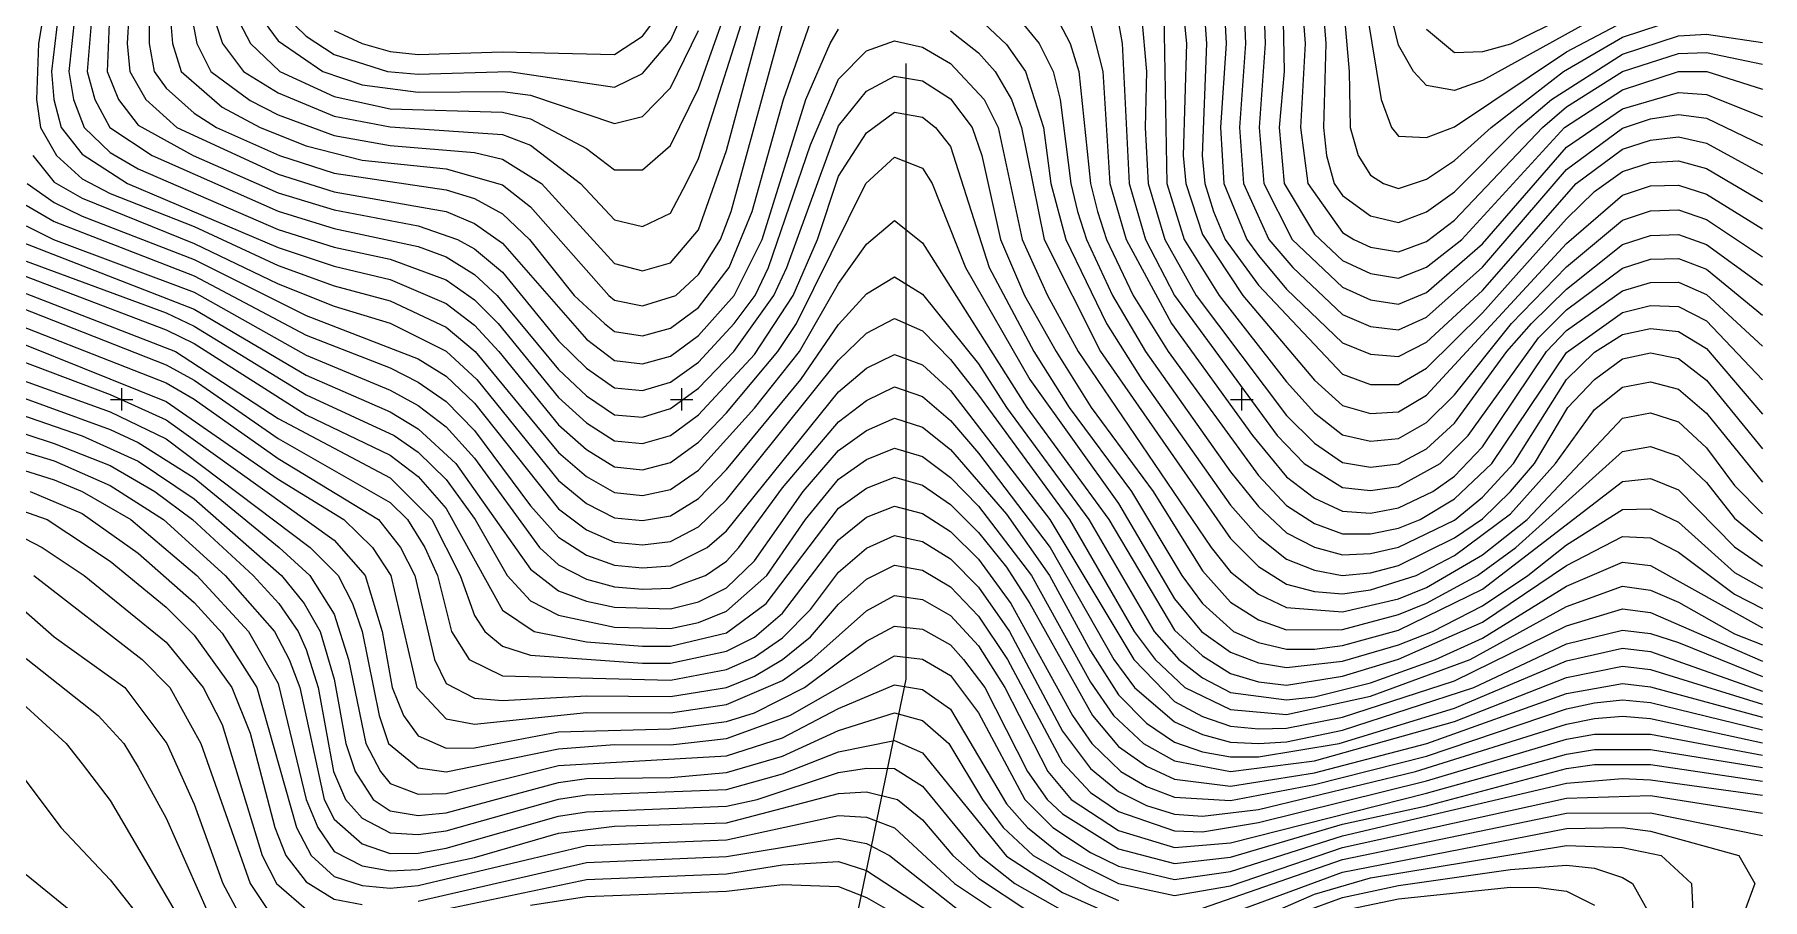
# Model space of a CAD drawing. Header units: metres. Extents: x 487515 to 493460, y 4520543 to 4524748.
# Drawn here: x 490422 to 491965, y 4521553 to 4522326 of the extents above; entities that cross this region are included whole.
import ezdxf

# ---------------------------------------------------------------- set-up
doc = ezdxf.new("R2010")
doc.units = ezdxf.units.M
for name, color, linetype in [('GRID-COORDINATES', 8, 'Continuous'), ('STREAM', 150, 'Continuous'), ('TOPO-CONTOUR-MAJOR', 8, 'Continuous'), ('TOPO-CONTOUR-MINOR', 252, 'Continuous')]:
    doc.layers.add(name, color=color, linetype=linetype)

msp = doc.modelspace()

# ---------------------------------------------------------------- linework, layer by layer
at = {"layer": 'GRID-COORDINATES'}
for p, q in [((490490, 4522000), (490510, 4522000)), ((490500, 4521990), (490500, 4522010)), ((490990, 4522000), (491010, 4522000)), ((491000, 4521990), (491000, 4522010)), ((491490, 4522000), (491510, 4522000)), ((491500, 4521990), (491500, 4522010))]:
    msp.add_line(p, q, dxfattribs=at)
at = {"layer": 'STREAM'}
msp.add_lwpolyline([(491200, 4522300), (491200, 4521750), (491140, 4521460), (491120, 4521430), (491112.5, 4521412.5), (491050, 4521400)], dxfattribs=at)
at = {"layer": 'TOPO-CONTOUR-MAJOR'}
for points in [[(491820, 4522342.7), (491714.8, 4522284.8), (491689.8, 4522275.7), (491664.8, 4522280.2), (491653.3, 4522292.7), (491639.8, 4522316.4), (491621.4, 4522392.7)], [(491445.6, 4522367.7), (491450.5, 4522317.7), (491447.7, 4522217.7), (491449.9, 4522192.7), (491464.8, 4522147.3), (491500.9, 4522092.7), (491564.8, 4522017.2), (491589.8, 4521994.5), (491614.8, 4521987.3), (491639.8, 4521988.8), (491664.8, 4522003.7), (491789.8, 4522139.2), (491839.8, 4522182.4), (491864.8, 4522190.7), (491889.8, 4522191.3), (491914.8, 4522183.3), (491964.8, 4522152.2)], [(491536.4, 4522367.7), (491537.8, 4522292.7), (491533.2, 4522242.7), (491537.8, 4522192.7), (491564.8, 4522147.5), (491589.8, 4522123.9), (491614.8, 4522112.4), (491639.8, 4522108.2), (491664.8, 4522118), (491696.3, 4522142.7), (491788.1, 4522242.7), (491839.8, 4522276.3), (491889.8, 4522292.7), (491915.2, 4522292.7), (491964.8, 4522276.9)], [(490473.4, 4522342.7), (490469.3, 4522292.7), (490476.1, 4522267.7), (490489.3, 4522242.7), (490527.1, 4522217.7), (490639.8, 4522168), (490689.8, 4522152.7), (490764.8, 4522136.5), (490789.8, 4522127.3), (490814.8, 4522111.5), (490835.1, 4522092.7), (490889.8, 4522026.6), (490914.8, 4522003.2), (490939.8, 4521986.3), (490964.8, 4521984.1), (490989.8, 4521991.8), (491014.8, 4522009.9), (491046.6, 4522042.7), (491082.3, 4522092.7), (491093.9, 4522117.7), (491139.8, 4522244.3), (491164.8, 4522275.3), (491189.8, 4522288.7), (491214.8, 4522284.4), (491239.8, 4522268.2), (491259.2, 4522242.7), (491268, 4522217.7), (491284.4, 4522142.7), (491305.9, 4522092.7), (491334.1, 4522042.7), (491365.6, 4521992.7), (491420.8, 4521917.7), (491464.8, 4521846.9), (491489.8, 4521818.9), (491514.8, 4521803.1), (491539.8, 4521794.2), (491589.8, 4521794.6), (491639.8, 4521807.9), (491664.8, 4521817.9), (491710.3, 4521842.7), (491744.5, 4521867.7), (491839.8, 4521953.3), (491864.8, 4521957.9), (491889.8, 4521949.4), (491914.8, 4521925.8), (491939.8, 4521893.8), (491964.8, 4521873.3)], [(490562.3, 4522342.7), (490567.2, 4522317.7), (490579.5, 4522292.7), (490614.8, 4522267), (490639.8, 4522254.2), (490689.8, 4522235.7), (490739.8, 4522226.8), (490814.8, 4522220.5), (490839.8, 4522214.5), (490874.7, 4522192.7), (490939.8, 4522121.4), (490964.8, 4522114.9), (490989.8, 4522122), (491014.8, 4522151.5), (491039.8, 4522222.1), (491072.4, 4522342.7)], [(490689.8, 4522329.5), (490714.8, 4522317.8), (490739.8, 4522310.6), (490764.8, 4522308), (490839.8, 4522310.4), (490939.8, 4522307.9), (490964.8, 4522324.2), (490979, 4522342.7)], [(491333.6, 4522342.7), (491346.7, 4522317.7), (491354.5, 4522292.7), (491364.8, 4522192.7), (491371.2, 4522167.7), (491379.1, 4522142.7), (491403.1, 4522092.7), (491434.3, 4522042.7), (491514.8, 4521931.9), (491539.8, 4521905.3), (491564.8, 4521889.2), (491589.8, 4521880), (491614.8, 4521879.9), (491639.8, 4521884.9), (491659.1, 4521892.7), (491689.8, 4521911.2), (491723.1, 4521942.7), (491789.8, 4522041.9), (491839.8, 4522077.5), (491864.8, 4522083.7), (491889.8, 4522082.9), (491914.8, 4522070.1), (491964.8, 4522017.5)], [(490415.5, 4522192.7), (490439.8, 4522175.9), (490464.8, 4522163.5), (490564.8, 4522124.9), (490664.8, 4522074.9), (490764.8, 4522036.2), (490789.8, 4522020.6), (490814.8, 4521996.6), (490889.8, 4521902.1), (490914.8, 4521883.6), (490939.8, 4521872.6), (490964.8, 4521870.1), (490989.8, 4521873.1), (491014.8, 4521886.3), (491039.8, 4521910.2), (491139.8, 4522035.1), (491164.8, 4522059.2), (491189.8, 4522072.3), (491214.8, 4522061.1), (491239.8, 4522035.6), (491264.8, 4522003.7), (491346, 4521892.7), (491403.8, 4521792.7), (491422.7, 4521767.7), (491449.1, 4521742.7), (491489.8, 4521723), (491539.8, 4521718.7), (491614.8, 4521734.8), (491703.8, 4521767.7), (491789.8, 4521815), (491839.8, 4521833.1), (491864.8, 4521829.7), (491889.8, 4521819), (491939.8, 4521790.7), (491964.8, 4521780.8)], [(490393.6, 4522117.7), (490539.8, 4522062.2), (490564.8, 4522049.9), (490664.8, 4521986.1), (490739.8, 4521950.3), (490764.8, 4521931), (490789.8, 4521902.6), (490839.8, 4521811.7), (490868.2, 4521792.7), (490914.8, 4521783.4), (490964.8, 4521779.6), (490989.8, 4521779.6), (491039.8, 4521791.4), (491075.3, 4521817.7), (491139.8, 4521902.7), (491164.8, 4521920.7), (491189.8, 4521930.4), (491214.8, 4521923.4), (491239.8, 4521906.1), (491264.8, 4521881.1), (491289.8, 4521850), (491310.6, 4521817.7), (491366.6, 4521717.7), (491389.8, 4521690), (491414.8, 4521672.3), (491439.8, 4521660.9), (491489.8, 4521654.7), (491564.8, 4521666.6), (491665, 4521692.7), (491789.8, 4521737.3), (491839.8, 4521746.3), (491864.8, 4521743.4), (491964.8, 4521716.2)], [(490339.8, 4522061), (490489.8, 4522004.2), (490539.8, 4521981.6), (490689.8, 4521874.3), (490717.2, 4521842.7), (490732.4, 4521792.7), (490741.3, 4521742.7), (490751.6, 4521717.7), (490764.8, 4521699.5), (490789.8, 4521688.5), (490814.8, 4521688.8), (490889.8, 4521703.2), (490989.8, 4521705.8), (491039.8, 4521712.2), (491064.8, 4521720), (491109.7, 4521742.7), (491164.8, 4521784.2), (491189.8, 4521797.6), (491214.8, 4521794.8), (491239.8, 4521780.7), (491251.6, 4521767.7), (491270.5, 4521742.7), (491308.7, 4521667.7), (491326.2, 4521642.7), (491339.8, 4521629.9), (491389.8, 4521598.7), (491439.8, 4521585.4), (491489.8, 4521591.2), (491589.8, 4521620.7), (491664.8, 4521637.1), (491789.8, 4521670.3), (491814.8, 4521673.8), (491864.8, 4521673.9), (491964.8, 4521659.1)], [(490339.8, 4521975.4), (490439.8, 4521945.2), (490489.8, 4521923.2), (490537.4, 4521892.7), (490592.4, 4521842.7), (490636.4, 4521792.7), (490649.4, 4521767.7), (490658.9, 4521742.7), (490680.8, 4521642.7), (490689.8, 4521625.1), (490714.8, 4521603.2), (490739.8, 4521594.5), (490764.8, 4521594.7), (490789.8, 4521599.2), (490889.8, 4521627.7), (490914.8, 4521631.8), (491039.8, 4521636.6), (491067.3, 4521642.7), (491139.8, 4521666.7), (491164.8, 4521670.8), (491189.8, 4521670.4), (491214.8, 4521654.6), (491265.9, 4521592.7), (491297.4, 4521567.7), (491339.8, 4521543.5)], [(490421.6, 4521842.7), (490518.2, 4521767.7), (490543, 4521742.7), (490570.5, 4521692.7), (490614.8, 4521567.6), (490631.4, 4521542.7)], [(491489.8, 4521525.4), (491564.8, 4521558.2), (491614.8, 4521572.7), (491789.8, 4521601.7), (491839.8, 4521599.9), (491874.2, 4521592.7), (491901.3, 4521567.7), (491902.7, 4521542.7)], [(490414.8, 4521575.6), (490489.8, 4521514.7)], [(490864.8, 4521548.3), (490914.8, 4521556.2), (491039.8, 4521560.7), (491089.8, 4521566.7), (491139.8, 4521565.1), (491164.8, 4521555.3), (491239.8, 4521512.4)]]:
    msp.add_lwpolyline(points, dxfattribs=at)
at = {"layer": 'TOPO-CONTOUR-MINOR'}
for points in [[(491547.1, 4522442.7), (491556.6, 4522317.7), (491552.3, 4522242.7), (491558.9, 4522192.7), (491589.8, 4522148.9), (491599.9, 4522142.7), (491614.8, 4522135.9), (491639.8, 4522131.7), (491664.8, 4522141), (491689.8, 4522160.1), (491768.4, 4522242.7), (491789.8, 4522261.3), (491839.8, 4522292.8), (491889.8, 4522308.9), (491914.8, 4522309.8), (491964.8, 4522299.4)], [(491565.2, 4522442.7), (491575, 4522317.7), (491572.9, 4522242.7), (491575.6, 4522217.7), (491582.5, 4522192.7), (491589.8, 4522182), (491614.8, 4522163.8), (491639.8, 4522157.9), (491664.8, 4522167.3), (491689.8, 4522185.4), (491747.1, 4522242.7), (491776.4, 4522267.7), (491839.8, 4522308.2), (491889.8, 4522324.6), (491914.8, 4522326.2), (491964.8, 4522318.7)], [(491582.8, 4522442.7), (491595.9, 4522292.7), (491596.7, 4522242.7), (491603.9, 4522217.7), (491614.8, 4522200.1), (491626.4, 4522192.7), (491639.8, 4522188.2), (491664.8, 4522196.5), (491689.8, 4522213.2), (491722.7, 4522242.7), (491787.3, 4522292.7), (491839.8, 4522323.3), (491889.8, 4522339.9)], [(490645.7, 4522342.7), (490664.8, 4522324.2), (490689.8, 4522308), (490737.3, 4522292.7), (490764.8, 4522290.4), (490845.9, 4522292.7), (490939.8, 4522278.8), (490964.8, 4522291), (490989.8, 4522320.5), (491039.8, 4522431.3)], [(490438.1, 4522392.7), (490425.8, 4522317.7), (490423.8, 4522267.7), (490427.6, 4522242.7), (490441.7, 4522217.7), (490464.8, 4522196.8), (490489.8, 4522183.8), (490564.8, 4522154.2), (490639.8, 4522119.5), (490689.8, 4522101.4), (490739.8, 4522088), (490789.8, 4522064.4), (490815.5, 4522042.7), (490889.8, 4521952.4), (490914.8, 4521931.1), (490939.8, 4521916.7), (490964.8, 4521914.2), (490989.8, 4521919.6), (491014.8, 4521936.8), (491064.8, 4521992.1), (491105.2, 4522042.7), (491139.8, 4522103.4), (491164.8, 4522138.6), (491189.8, 4522159.6), (491214.8, 4522139.8), (491308.1, 4521992.7), (491381.2, 4521892.7), (491439.8, 4521794), (491464.8, 4521771), (491489.8, 4521755.3), (491514.8, 4521747.7), (491539.8, 4521744.8), (491589.8, 4521752.7), (491639.8, 4521768), (491714.8, 4521801), (491789.8, 4521851.6), (491839.8, 4521877.6), (491864.8, 4521876.2), (491889.8, 4521863.5), (491939.8, 4521826.1), (491964.8, 4521813.3)], [(490601.9, 4522342.7), (490615.1, 4522317.7), (490641.3, 4522292.7), (490689.8, 4522270.4), (490739.8, 4522259.5), (490839.8, 4522256.3), (490864.8, 4522250.5), (490914.8, 4522224), (490939.8, 4522205), (490964.8, 4522204.9), (490989.8, 4522226.7), (491014.8, 4522277.5), (491055.8, 4522392.7)], [(491603.7, 4522392.7), (491624.3, 4522267.7), (491633.5, 4522242.7), (491639.8, 4522234.9), (491664.8, 4522233.7), (491689.8, 4522243.2), (491789.8, 4522310.4), (491851.5, 4522342.7)], [(490581.7, 4522342.7), (490590, 4522317.7), (490608.6, 4522292.7), (490639.8, 4522273.6), (490689.8, 4522252.9), (490739.8, 4522243.2), (490839.8, 4522236.5), (490864.8, 4522226.9), (490909.6, 4522192.7), (490939.8, 4522160.4), (490964.8, 4522154.3), (490989.8, 4522166.3), (491004, 4522192.7), (491014.8, 4522215.1), (491063.3, 4522367.7)], [(491464.9, 4522367.7), (491468.3, 4522317.7), (491464.5, 4522217.7), (491466.9, 4522192.7), (491474.7, 4522167.7), (491485.2, 4522142.7), (491514.8, 4522102.1), (491589.8, 4522022.6), (491614.8, 4522013.3), (491639.8, 4522013.4), (491664.8, 4522027.8), (491714.8, 4522077.2), (491789.8, 4522161.2), (491814.8, 4522185.7), (491839.8, 4522203.6), (491864.8, 4522211.4), (491889.8, 4522212.9), (491914.8, 4522206.1), (491964.8, 4522176.6)], [(491483.3, 4522367.7), (491485.9, 4522317.7), (491481, 4522242.7), (491484, 4522192.7), (491504.4, 4522142.7), (491514.8, 4522128.5), (491539.8, 4522098.5), (491589.8, 4522050.6), (491614.8, 4522040.2), (491639.8, 4522038.4), (491664.8, 4522051.2), (491714.8, 4522097.2), (491798.6, 4522192.7), (491839.8, 4522223.3), (491864.8, 4522231.5), (491889.8, 4522234.3), (491914.8, 4522228.9), (491964.8, 4522201.3)], [(491501.2, 4522367.7), (491503.4, 4522317.7), (491498, 4522242.7), (491501.5, 4522192.7), (491524.1, 4522142.7), (491545.4, 4522117.7), (491589.8, 4522075.9), (491614.8, 4522065), (491639.8, 4522062.1), (491664.8, 4522073.5), (491714.8, 4522117.9), (491789.8, 4522205.3), (491839.8, 4522242.3), (491864.8, 4522250.5), (491889.8, 4522254.5), (491914.8, 4522251.2), (491964.8, 4522226.9)], [(491518.9, 4522367.7), (491520.9, 4522317.7), (491515.4, 4522242.7), (491519.5, 4522192.7), (491544.8, 4522142.7), (491589.8, 4522100.2), (491614.8, 4522088.8), (491639.8, 4522085), (491664.8, 4522095.4), (491714.8, 4522138.9), (491789.8, 4522225.1), (491839.8, 4522259.5), (491889.8, 4522273.9), (491914.8, 4522272.2), (491964.8, 4522252.3)], [(491839.8, 4522367.2), (491739.8, 4522317.3), (491714.8, 4522310.2), (491689.8, 4522309.3), (491664.8, 4522330.3)], [(490443.3, 4522342.7), (490437.2, 4522292.7), (490439.3, 4522267.7), (490446, 4522242.7), (490464.8, 4522219), (490505.1, 4522192.7), (490639.8, 4522135.6), (490689.8, 4522118.9), (490739.8, 4522107), (490789.8, 4522085.7), (490814.8, 4522066.2), (490836.8, 4522042.7), (490889.8, 4521977.1), (490914.8, 4521955.1), (490939.8, 4521939.6), (490964.8, 4521937.2), (490989.8, 4521943.7), (491014.8, 4521961.7), (491039.8, 4521988.1), (491085.7, 4522042.7), (491102.4, 4522067.7), (491164.3, 4522192.7), (491189.8, 4522216.2), (491214.8, 4522206.4), (491223.6, 4522192.7), (491253.2, 4522117.7), (491310.6, 4522017.7), (491389.8, 4521907.1), (491439.8, 4521821.8), (491464.1, 4521792.7), (491489.8, 4521774.1), (491514.8, 4521764.6), (491539.8, 4521760.4), (491589.8, 4521766.1), (491639.8, 4521780.9), (491670.1, 4521792.7), (491714.8, 4521815.6), (491755.4, 4521842.7), (491789.8, 4521870.2), (491839.8, 4521901.5), (491864.8, 4521902.3), (491889.8, 4521890.3), (491939.8, 4521845.3), (491964.8, 4521831.3)], [(490458, 4522342.7), (490452.8, 4522292.7), (490457.1, 4522267.7), (490466.5, 4522242.7), (490489.8, 4522220.5), (490514.8, 4522205.9), (490639.8, 4522151.7), (490689.8, 4522136), (490739.8, 4522125.3), (490789.8, 4522106.7), (490814.8, 4522088.8), (490836, 4522067.7), (490889.8, 4522001.7), (490914.8, 4521979), (490939.8, 4521962.9), (490964.8, 4521960.6), (490989.8, 4521967.7), (491014.8, 4521986.2), (491064.8, 4522040.1), (491099.4, 4522092.7), (491121.1, 4522142.7), (491139.8, 4522199.2), (491164.8, 4522238), (491189.8, 4522256.3), (491214.8, 4522251.9), (491226.5, 4522242.7), (491239.8, 4522225.8), (491274.5, 4522117.7), (491314.3, 4522042.7), (491345.7, 4521992.7), (491401.6, 4521917.7), (491446.3, 4521842.7), (491464.9, 4521817.7), (491492.6, 4521792.7), (491514.8, 4521782.8), (491539.8, 4521776.8), (491564.8, 4521776.9), (491589.8, 4521780.2), (491639.8, 4521793.9), (491714.8, 4521830.5), (491839.8, 4521926.5), (491864.8, 4521929.4), (491889.8, 4521919.3), (491939.8, 4521868.4), (491964.8, 4521850.9)], [(490489.2, 4522342.7), (490487, 4522292.7), (490497.1, 4522267.7), (490514.8, 4522244.7), (490563.7, 4522217.7), (490639.8, 4522184.3), (490689.8, 4522169.2), (490764.8, 4522155), (490799.9, 4522142.7), (490814.8, 4522134.3), (490839.8, 4522113.5), (490889.8, 4522052.3), (490914.8, 4522027.8), (490939.8, 4522010.2), (490964.8, 4522007.8), (490989.8, 4522015.3), (491014.8, 4522033.1), (491046.9, 4522067.7), (491065.6, 4522092.7), (491077.5, 4522117.7), (491114.8, 4522227.2), (491139.8, 4522286), (491164.8, 4522311.1), (491189.8, 4522320), (491214.8, 4522314.4), (491239.8, 4522299.8), (491270, 4522267.7), (491282.5, 4522242.7), (491304, 4522142.7), (491326.4, 4522092.7), (491354, 4522042.7), (491472.6, 4521867.7), (491489.8, 4521846.1), (491514.8, 4521826), (491539.8, 4521814.1), (491589.8, 4521810.2), (491639.8, 4521821.9), (491664.8, 4521832.1), (491714.8, 4521861.3), (491754.6, 4521892.7), (491839.8, 4521983.3), (491864.8, 4521988), (491889.8, 4521979.8), (491914.8, 4521956.8), (491939.8, 4521923.1), (491964.8, 4521897.8)], [(490506.5, 4522342.7), (490505, 4522317.7), (490507.1, 4522292.7), (490521.5, 4522267.7), (490549.3, 4522242.7), (490639.8, 4522201), (490689.8, 4522185.4), (490789.8, 4522167.6), (490814.8, 4522156.9), (490839.8, 4522139.6), (490914.8, 4522053.6), (490939.8, 4522034.6), (490964.8, 4522031.7), (490989.8, 4522038.7), (491014.8, 4522057), (491046.8, 4522092.7), (491071.7, 4522142.7), (491110.6, 4522267.7), (491132.5, 4522317.7), (491139.8, 4522330.5)], [(490524.5, 4522342.7), (490524.5, 4522317.7), (490529.1, 4522292.7), (490539.8, 4522277.9), (490564.8, 4522255.4), (490584.6, 4522242.7), (490641, 4522217.7), (490689.8, 4522201.9), (490789.8, 4522187.2), (490814.8, 4522179.2), (490839.8, 4522165.6), (490864.1, 4522142.7), (490904, 4522092.7), (490931, 4522067.7), (490939.8, 4522060.7), (490964.8, 4522056.8), (490989.8, 4522063.5), (491014.8, 4522081.9), (491042.2, 4522117.7), (491062.8, 4522167.7), (491090.9, 4522267.7), (491117.1, 4522342.7)], [(490543.2, 4522342.7), (490545.3, 4522317.7), (490553.2, 4522292.7), (490589.8, 4522261), (490623.5, 4522242.7), (490664.8, 4522226.5), (490714.8, 4522213.7), (490789.8, 4522205.8), (490839.8, 4522191.5), (490864.8, 4522171.9), (490934.8, 4522092.7), (490939.8, 4522088.5), (490964.8, 4522083.5), (490994.6, 4522092.7), (491014.8, 4522111.6), (491034.7, 4522142.7), (491044.1, 4522167.7), (491092.1, 4522342.7)], [(490623, 4522342.7), (490639.8, 4522320), (490679.4, 4522292.7), (490714.8, 4522280.7), (490764.8, 4522274.2), (490839.8, 4522275), (490864.8, 4522271.5), (490939.8, 4522246.3), (490964.8, 4522252.7), (490989.8, 4522278.1), (491014.8, 4522329.5)], [(491264.8, 4522340.4), (491289.8, 4522316.9), (491306.8, 4522292.7), (491322.9, 4522242.7), (491329.6, 4522192.7), (491342.8, 4522142.7), (491379.2, 4522067.7), (491410.7, 4522017.7), (491489.8, 4521905.6), (491514.8, 4521877.1), (491539.8, 4521857.4), (491564.8, 4521847.4), (491589.7, 4521842.7), (491614.8, 4521845.2), (491639.8, 4521851.7), (491689.8, 4521876.2), (491714.8, 4521893.3), (491739.9, 4521917.7), (491761.4, 4521942.7), (491791.1, 4521992.7), (491814.8, 4522017.6), (491839.8, 4522036.3), (491864.8, 4522041.4), (491889.8, 4522036.5), (491914.8, 4522017.2), (491964.8, 4521955.9)], [(491298.6, 4522342.7), (491319.1, 4522317.7), (491331.7, 4522292.7), (491337.7, 4522267.7), (491347.3, 4522192.7), (491353.4, 4522167.7), (491361.2, 4522142.7), (491384.6, 4522092.7), (491414, 4522042.7), (491489.8, 4521935.4), (491514.8, 4521904.3), (491539.8, 4521880.9), (491564.8, 4521867.9), (491589.8, 4521861.1), (491614.8, 4521862.3), (491639.8, 4521867.9), (491689.8, 4521892.2), (491714.8, 4521912.7), (491742.5, 4521942.7), (491789.8, 4522017.7), (491814.8, 4522042.1), (491839.8, 4522057.8), (491864.8, 4522063.2), (491889.8, 4522060.6), (491914.8, 4522045.3), (491964.8, 4521986.9)], [(491363.2, 4522342.7), (491375.8, 4522292.7), (491382.2, 4522192.7), (491396.6, 4522142.7), (491437.1, 4522067.7), (491509.4, 4521967.7), (491539.8, 4521930.7), (491564.8, 4521911.9), (491589.8, 4521900), (491614.8, 4521898.5), (491639.8, 4521903), (491670.4, 4521917.7), (491689.8, 4521931.3), (491714.8, 4521957.5), (491771.9, 4522042.7), (491789.8, 4522061.5), (491839.8, 4522096.9), (491864.8, 4522104.3), (491889.8, 4522104.5), (491914.8, 4522093.6), (491964.8, 4522047.4)], [(491388.6, 4522342.7), (491393.2, 4522317.7), (491399.3, 4522192.7), (491414, 4522142.7), (491439.8, 4522092.6), (491531.4, 4521967.7), (491555.7, 4521942.7), (491589.8, 4521921.4), (491614.8, 4521918.5), (491639.8, 4521922.3), (491677, 4521942.7), (491702, 4521967.7), (491764.8, 4522054.8), (491789.8, 4522080), (491839.8, 4522117.2), (491864.8, 4522125.2), (491889.8, 4522125.9), (491914.8, 4522116.2), (491964.8, 4522075.3)], [(491410.4, 4522342.7), (491414.9, 4522292.7), (491413.6, 4522242.7), (491416.3, 4522192.7), (491431.1, 4522142.7), (491459.3, 4522092.7), (491539.8, 4521985.6), (491564.8, 4521961), (491589.8, 4521943.6), (491614.8, 4521939.5), (491639.8, 4521942.4), (491664.8, 4521955.7), (491689.8, 4521978.6), (491736.6, 4522042.7), (491758.5, 4522067.7), (491789.8, 4522098.5), (491839.8, 4522138.2), (491864.8, 4522146.4), (491889.8, 4522147.3), (491914.8, 4522138.3), (491964.8, 4522102)], [(491430.4, 4522342.7), (491433, 4522192.7), (491448.6, 4522142.7), (491479.7, 4522092.7), (491539.8, 4522015.5), (491564.8, 4521988.1), (491589.8, 4521968.3), (491614.8, 4521962.7), (491639.8, 4521965.1), (491664.8, 4521979.4), (491689.8, 4522003.9), (491740.6, 4522067.7), (491789.8, 4522118.4), (491839.8, 4522160), (491864.8, 4522168.4), (491889.8, 4522169.2), (491914.8, 4522160.7), (491964.8, 4522127.4)], [(491239.8, 4522329.1), (491264.8, 4522309.5), (491279.9, 4522292.7), (491294.4, 4522267.7), (491303.3, 4522242.7), (491323.5, 4522142.7), (491373.9, 4522042.7), (491489.8, 4521875.6), (491514.8, 4521850.7), (491539.8, 4521835.1), (491564.8, 4521828.4), (491589.8, 4521826.3), (491614.8, 4521829.8), (491655.5, 4521842.7), (491689.8, 4521860.5), (491739.8, 4521897.7), (491779.9, 4521942.7), (491814.8, 4521991), (491839.8, 4522011), (491864.8, 4522015.5), (491889.8, 4522009), (491914.8, 4521987.7), (491964.8, 4521925.9)], [(490420.6, 4522217.7), (490439.8, 4522193.8), (490464.8, 4522179.5), (490564.8, 4522139.3), (490639.8, 4522103.2), (490689.8, 4522083.2), (490739.8, 4522068), (490789.8, 4522042.9), (490816.9, 4522017.7), (490889.8, 4521927.4), (490914.8, 4521907.1), (490939.8, 4521894.2), (490964.8, 4521891.7), (490989.8, 4521896), (491014.8, 4521911.4), (491039.8, 4521937.4), (491106.2, 4522017.7), (491139.8, 4522066.9), (491164.8, 4522094.3), (491189.8, 4522109.5), (491214.8, 4522093.9), (491264.8, 4522031.6), (491289.8, 4521992.7), (491363.5, 4521892.7), (491421.8, 4521792.7), (491443.7, 4521767.7), (491464.8, 4521751.2), (491489.8, 4521738.1), (491539.8, 4521731.6), (491564.8, 4521734.4), (491614.8, 4521746.9), (491672.9, 4521767.7), (491714.8, 4521786.7), (491789.8, 4521833.1), (491839.8, 4521854.7), (491864.8, 4521851.7), (491964.8, 4521796.1)], [(490414.8, 4522173.5), (490439.8, 4522158.9), (490564.8, 4522110.3), (490664.8, 4522057.2), (490739.8, 4522028.1), (490764.8, 4522015.3), (490789.8, 4521998.2), (490814.8, 4521972.2), (490864.8, 4521905), (490889.8, 4521876.8), (490914.8, 4521860.9), (490939.8, 4521851.8), (490964.8, 4521849.5), (490989.8, 4521851.3), (491022.8, 4521867.7), (491039.8, 4521882.5), (491139.8, 4522006.6), (491164.8, 4522027.7), (491189.8, 4522040.1), (491214.8, 4522030.9), (491239.8, 4522007.9), (491328.7, 4521892.7), (491403.6, 4521767.7), (491439.8, 4521730.3), (491464.8, 4521716.7), (491489.8, 4521708.3), (491514.8, 4521705.8), (491539.8, 4521706.4), (491589.8, 4521716.1), (491689.8, 4521748.6), (491789.8, 4521797.7), (491839.8, 4521812.9), (491864.8, 4521809.6), (491964.8, 4521766.1)], [(490414.8, 4522155), (490439, 4522142.7), (490564.8, 4522095.7), (490664.8, 4522039.5), (490739.8, 4522008.3), (490764.8, 4521994.4), (490789.8, 4521975.5), (490814.8, 4521947.4), (490873.1, 4521867.7), (490889.8, 4521852.1), (490914.8, 4521839.3), (490939.8, 4521832.5), (490964.8, 4521830.5), (490989.8, 4521831.4), (491021.2, 4521842.7), (491039.8, 4521855.5), (491051, 4521867.7), (491089.8, 4521921), (491139.8, 4521979.9), (491164.8, 4521998.9), (491189.8, 4522011.1), (491214.8, 4522002.6), (491239.8, 4521981), (491264.8, 4521952), (491328.8, 4521867.7), (491385.6, 4521767.7), (491404.1, 4521742.7), (491439.8, 4521711.9), (491464.8, 4521700.6), (491489.8, 4521693.9), (491514.8, 4521692.6), (491539.8, 4521694.2), (491589.8, 4521704.7), (491707.1, 4521742.7), (491789.8, 4521781.8), (491839.8, 4521793.9), (491864.8, 4521790.8), (491889.8, 4521782.9), (491964.8, 4521752.4)], [(490405, 4522142.7), (490564.8, 4522080.6), (490664.8, 4522021.7), (490739.8, 4521988.8), (490764.8, 4521973.8), (490798.2, 4521942.7), (490864.8, 4521848.3), (490889.8, 4521829.1), (490914.8, 4521819.7), (490939.8, 4521814.3), (490989.8, 4521812.9), (491014.8, 4521819.3), (491039.8, 4521831.8), (491064.8, 4521855.9), (491108.4, 4521917.7), (491139.8, 4521954.4), (491164.8, 4521972.3), (491189.8, 4521983.2), (491214.8, 4521975.3), (491239.8, 4521955.2), (491289.8, 4521897.4), (491328.4, 4521842.7), (491364.8, 4521775.4), (491389.8, 4521736.1), (491414.8, 4521710.7), (491439.8, 4521694), (491464.8, 4521685.2), (491489.8, 4521680.7), (491514.8, 4521680.8), (491587, 4521692.7), (491689.8, 4521724.2), (491789.8, 4521766.5), (491839.8, 4521777.7), (491864.8, 4521774.7), (491964.8, 4521739.3)], [(490414.8, 4522123.3), (490539.8, 4522077.2), (490564.8, 4522065.4), (490664.8, 4522003.9), (490743.2, 4521967.7), (490764.8, 4521952.8), (490789.8, 4521928.4), (490815.6, 4521892.7), (490844.2, 4521842.7), (490864.8, 4521820.2), (490889.8, 4521807.4), (490939.8, 4521796.7), (490989.8, 4521795.3), (491014.8, 4521800.7), (491039.8, 4521810.9), (491075.8, 4521842.7), (491110.4, 4521892.7), (491139.8, 4521928.8), (491164.8, 4521946.3), (491189.8, 4521956.5), (491214.8, 4521948.9), (491239.8, 4521930.3), (491264.8, 4521904.7), (491312.2, 4521842.7), (491364.8, 4521747.5), (491385.5, 4521717.7), (491412.1, 4521692.7), (491439.8, 4521677.3), (491489.8, 4521667.7), (491564.8, 4521677.1), (491689.8, 4521712.3), (491789.8, 4521751.7), (491839.8, 4521761.8), (491864.8, 4521758.9), (491964.8, 4521727.8)], [(490364.8, 4522099.6), (490539.8, 4522030.9), (490564.8, 4522017), (490639.8, 4521965.1), (490739.8, 4521907.9), (490755, 4521892.7), (490770.5, 4521867.7), (490781.8, 4521842.7), (490794.5, 4521792.7), (490810.1, 4521767.7), (490839.8, 4521753), (490989.8, 4521749.3), (491039.8, 4521758.8), (491064.8, 4521769.9), (491089.8, 4521786.9), (491114.8, 4521812.3), (491139.8, 4521845.7), (491164.8, 4521867.2), (491189.8, 4521878.4), (491214.8, 4521873), (491239.8, 4521857.5), (491264.8, 4521832.4), (491292.6, 4521792.7), (491339.8, 4521703.7), (491364.8, 4521670.5), (491389.8, 4521649.7), (491414.8, 4521637.4), (491439.8, 4521629.7), (491464.8, 4521627.8), (491514.8, 4521633.7), (491654.9, 4521667.7), (491789.8, 4521710), (491814.8, 4521715), (491839.8, 4521717.2), (491864.8, 4521715), (491964.8, 4521693.4)], [(490389.8, 4522103.9), (490548.1, 4522042.7), (490639.8, 4521982.9), (490739.8, 4521929.9), (490776.8, 4521892.7), (490802.1, 4521842.7), (490814.8, 4521807), (490824.1, 4521792.7), (490839.8, 4521779.7), (490864.8, 4521771.5), (490964.8, 4521764.4), (490989.8, 4521764.3), (491039.8, 4521775), (491064.8, 4521787.5), (491089.8, 4521809.1), (491139.8, 4521874.6), (491164.8, 4521894.7), (491189.8, 4521904.5), (491214.8, 4521898.2), (491239.8, 4521881.9), (491264.8, 4521857.2), (491293.9, 4521817.7), (491348.9, 4521717.7), (491366, 4521692.7), (491392, 4521667.7), (491414.8, 4521654.4), (491439.8, 4521644.8), (491489.8, 4521641.8), (491564.8, 4521656.1), (491664.8, 4521681.5), (491789.8, 4521723.6), (491814.8, 4521729.1), (491839.8, 4521731.6), (491864.8, 4521729.2), (491964.8, 4521704.8)], [(490339.8, 4522078.3), (490539.8, 4521998.2), (490639.8, 4521928.7), (490698.3, 4521892.7), (490724, 4521867.7), (490740.4, 4521842.7), (490763.5, 4521742.7), (490789.8, 4521714.6), (490814.8, 4521709.9), (490914.8, 4521720.3), (490989.8, 4521720.2), (491039.8, 4521727.4), (491089.8, 4521748.9), (491116.2, 4521767.7), (491164.8, 4521811), (491189.8, 4521824.7), (491214.8, 4521821.3), (491239.8, 4521806.9), (491264.8, 4521780), (491288.3, 4521742.7), (491326.9, 4521667.7), (491347.7, 4521642.7), (491389.8, 4521615.1), (491439.8, 4521599.9), (491489.8, 4521603.9), (491664.8, 4521648.2), (491789.8, 4521683.3), (491814.8, 4521687.3), (491864.8, 4521687.4), (491964.8, 4521671.2)], [(490364.8, 4522083.1), (490539.8, 4522014.6), (490564.8, 4522000.2), (490639.8, 4521947.1), (490729.1, 4521892.7), (490748.8, 4521867.7), (490761.6, 4521842.7), (490779.1, 4521767.7), (490789.8, 4521746.2), (490814.8, 4521733.2), (490839.8, 4521731), (490914.8, 4521735.2), (490989.8, 4521734.6), (491039.8, 4521742.7), (491064.8, 4521752.8), (491090, 4521767.7), (491114.8, 4521787.8), (491139.8, 4521817), (491164.8, 4521839.3), (491189.8, 4521851.9), (491214.8, 4521847.5), (491239.8, 4521832.6), (491264.8, 4521806.5), (491290.9, 4521767.7), (491339.8, 4521675.8), (491364.8, 4521648.8), (491389.8, 4521631.9), (491439.8, 4521614.7), (491464.8, 4521613.9), (491514.8, 4521622), (491664.8, 4521659.3), (491789.8, 4521696.5), (491814.8, 4521701), (491864.8, 4521701.1), (491964.8, 4521682.3)], [(490314.8, 4522036.8), (490489.8, 4521973.2), (490514.8, 4521961.5), (490564.8, 4521930), (490640.6, 4521867.7), (490667.9, 4521842.7), (490689.8, 4521808.3), (490702.6, 4521767.7), (490718, 4521692.7), (490730.9, 4521667.7), (490739.8, 4521657), (490764.8, 4521647.3), (490789.8, 4521647.9), (490889.8, 4521672.9), (491039.8, 4521681.8), (491089.8, 4521697.7), (491139.8, 4521723.8), (491189.8, 4521745.1), (491214.8, 4521741), (491239.8, 4521723.4), (491289.8, 4521638.9), (491308.7, 4521617.7), (491339.7, 4521592.7), (491389.8, 4521567.7), (491439.8, 4521556.8), (491489.8, 4521565.5), (491589.8, 4521599.7), (491789.8, 4521644), (491864.8, 4521646.2), (491964.8, 4521630.4)], [(490364.8, 4522033.8), (490489.8, 4521988.7), (490539.8, 4521964.8), (490668.2, 4521867.7), (490693.2, 4521842.7), (490706, 4521817.7), (490714.6, 4521792.7), (490729.7, 4521717.7), (490738.1, 4521692.7), (490764.8, 4521671), (490789.8, 4521667.4), (490889.8, 4521687.9), (490939.8, 4521691.7), (490989.8, 4521691.4), (491039.8, 4521697), (491096.6, 4521717.7), (491189.8, 4521771.1), (491214.8, 4521768.1), (491239.8, 4521753.4), (491264.8, 4521720), (491306.2, 4521642.7), (491331.4, 4521617.7), (491364.8, 4521595.2), (491389.8, 4521583), (491439.8, 4521571.1), (491489.8, 4521578.4), (491589.8, 4521610.3), (491789.8, 4521657.2), (491839.8, 4521661.4), (491864.8, 4521660.2), (491964.8, 4521646.6)], [(490314.8, 4522019.2), (490464.8, 4521967.3), (490514.8, 4521944.8), (490564.8, 4521911.1), (490642.5, 4521842.7), (490663, 4521817.7), (490677.3, 4521792.7), (490689.8, 4521750), (490700.1, 4521692.7), (490708.3, 4521667.7), (490724.6, 4521642.7), (490739.8, 4521632.6), (490764.8, 4521628.5), (490789.8, 4521630.8), (490889.8, 4521658), (490914.8, 4521661.5), (490989.8, 4521662.3), (491039.8, 4521666.7), (491089.8, 4521681.5), (491139.8, 4521704.2), (491189.8, 4521720.2), (491214.8, 4521713.1), (491238.3, 4521692.7), (491268.4, 4521642.7), (491287, 4521617.7), (491313.8, 4521592.7), (491364.8, 4521563.4), (491389.8, 4521552.4)], [(490314.8, 4522001.6), (490439.8, 4521960.7), (490489.8, 4521940.9), (490529.5, 4521917.7), (490563.2, 4521892.7), (490617.5, 4521842.7), (490640.2, 4521817.7), (490657.5, 4521792.7), (490664.8, 4521776.6), (490675.4, 4521742.7), (490689.1, 4521667.7), (490699.7, 4521642.7), (490714.8, 4521626.1), (490739.8, 4521613), (490764.8, 4521611.3), (490789.8, 4521614.7), (490889.8, 4521642.9), (490914.8, 4521646.8), (491039.8, 4521651.6), (491089.8, 4521665.6), (491139.8, 4521685.1), (491189.8, 4521695.3), (491214.8, 4521684.3), (491289.8, 4521592.1), (491339.8, 4521559.7), (491389.8, 4521537.3)], [(490314.8, 4521967.4), (490439.8, 4521928), (490464.8, 4521917.6), (490508.2, 4521892.7), (490567.2, 4521842.7), (490613.1, 4521792.7), (490639.8, 4521746.3), (490664.6, 4521642.7), (490675.1, 4521617.7), (490689.8, 4521596.3), (490714.8, 4521583.4), (490739.8, 4521578.9), (490764.8, 4521580.2), (490814.8, 4521590.9), (490889.8, 4521612.6), (490939.8, 4521618.9), (491039.8, 4521621.7), (491139.8, 4521648), (491164.8, 4521649.4), (491192.7, 4521642.7), (491214.8, 4521624.5), (491242, 4521592.7), (491264.8, 4521572.3), (491309.7, 4521542.7)], [(490289.8, 4521942.9), (490433.3, 4521892.7), (490489.8, 4521855.4), (490539.8, 4521814.3), (490564.8, 4521789.4), (490598.2, 4521742.7), (490614.8, 4521701.9), (490636.8, 4521617.7), (490646.4, 4521592.7), (490664.8, 4521569.1), (490689.8, 4521553.6), (490714.8, 4521548.9)], [(490418.2, 4521917.7), (490464.8, 4521898.1), (490514.8, 4521862.7), (490564.8, 4521818.5), (490589.8, 4521791.2), (490620.6, 4521742.7), (490655.9, 4521617.7), (490669, 4521592.7), (490689.8, 4521574), (490714.8, 4521565.8), (490739.8, 4521563.6), (490764.8, 4521566), (490914.8, 4521601.6), (491039.8, 4521606.7), (491139.8, 4521628.4), (491164.8, 4521626.8), (491189.8, 4521617.4), (491243.6, 4521567.7), (491289.8, 4521536.8)], [(490389.8, 4521887.8), (490429.1, 4521867.7), (490466.5, 4521842.7), (490539.8, 4521783.3), (490572.8, 4521742.7), (490589.8, 4521709.7), (490625.4, 4521592.7), (490638.2, 4521567.7), (490667, 4521542.7)], [(490377.2, 4521842.7), (490439.8, 4521788), (490502.8, 4521742.7), (490540.3, 4521692.7), (490564.8, 4521638.4), (490590.4, 4521567.7), (490603.7, 4521542.7)], [(490414.8, 4521768.6), (490479.1, 4521717.7), (490501.8, 4521692.7), (490514.8, 4521671.6), (490539.8, 4521626), (490576.6, 4521542.7)], [(490389.8, 4521747.9), (490450.4, 4521692.7), (490464.8, 4521674.6), (490489.8, 4521641.7), (490547.8, 4521542.7)], [(490364.8, 4521725.3), (490445.7, 4521617.7), (490489.8, 4521571), (490551.3, 4521492.7)], [(491464.8, 4521545.5), (491589.8, 4521589), (491789.8, 4521630.5), (491864.8, 4521630.8), (491964.8, 4521610.6)], [(491464.8, 4521531.6), (491589.8, 4521577.9), (491789.8, 4521616.9), (491839.8, 4521617.7), (491864.8, 4521614.5), (491943.7, 4521592.7), (491957.9, 4521567.7), (491948.7, 4521542.7)], [(490764.8, 4521552), (490914.8, 4521586.5), (491039.8, 4521591.7), (491139.8, 4521608.2), (491164.8, 4521603.5), (491185.5, 4521592.7), (491248.7, 4521542.7)], [(490739.8, 4521534.3), (490914.8, 4521571.3), (491039.8, 4521576.3), (491089.8, 4521584.3), (491139.8, 4521587.3), (491164.8, 4521579.3), (491239.8, 4521530.2)], [(491555.5, 4521542.7), (491589.8, 4521555.1), (491639.8, 4521565.9), (491739.8, 4521580.2), (491789.8, 4521584), (491814.8, 4521581.3), (491839.8, 4521572.9), (491848.7, 4521567.7), (491862.7, 4521542.7)], [(491589.8, 4521543.5), (491639.8, 4521554.1), (491739.8, 4521564.4), (491764.8, 4521564.2), (491789.8, 4521560.8), (491814.8, 4521548.3)]]:
    msp.add_lwpolyline(points, dxfattribs=at)

doc.saveas('drawing.dxf')
